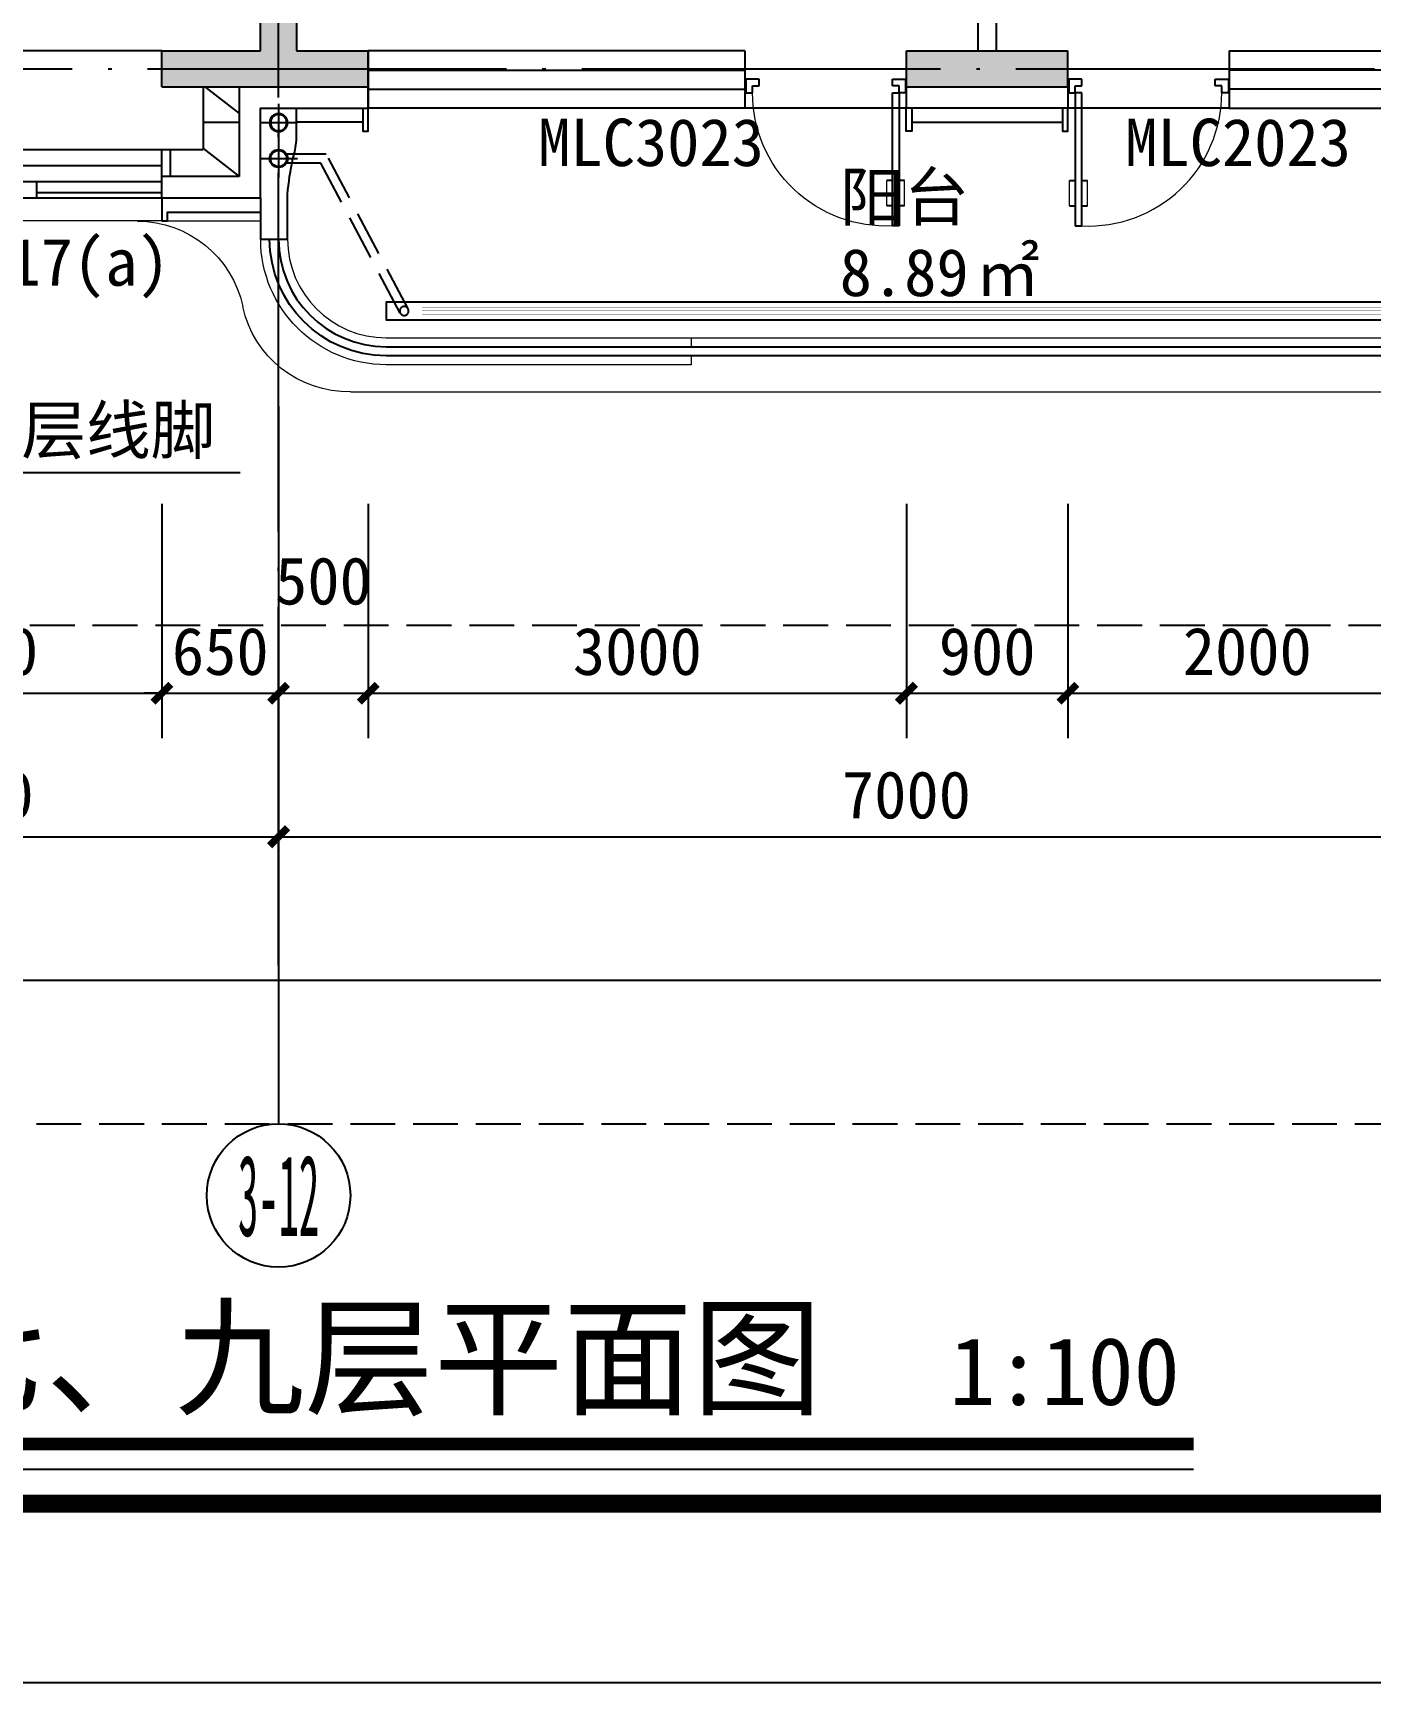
# Model space of a CAD drawing. Extents: x -46233 to 84150, y 109350 to 390860.
# Drawn here: x 30784 to 38242, y 218800 to 228000 of the extents above; entities that cross this region are included whole.
import ezdxf
from ezdxf.enums import TextEntityAlignment as Align

# ---------------------------------------------------------------- set-up
doc = ezdxf.new("R2010")
doc.units = 0
doc.header["$LTSCALE"] = 1000
doc.header["$MEASUREMENT"] = 0
for name, pattern in [('3#-轴线$1$DOTE', [2.42, 2, -0.2, 0.02, -0.2]), ('3#楼J层线脚$0$DASH', [0.35, 0.25, -0.1]), ('3#楼J层线脚$0$DOTE', [2.42, 2, -0.2, 0.02, -0.2]), ('DASH', [0.35, 0.25, -0.1])]:
    doc.linetypes.add(name, pattern=pattern)
doc.layers.get('Defpoints').update_dxf_attribs({"color": 4, "linetype": 'DASH'})
for name, color, linetype in [('120-J-MC$0$A-ANNO-HATC-SOLD', 252, 'Continuous'), ('120-J-MC$0$A-COLU-CONC-HATC', 204, 'Continuous'), ('120-J-MC$0$A-DOOR', 51, 'Continuous'), ('120-J-MC$0$A-FLOR-HRAL', 71, 'Continuous'), ('120-J-MC$0$A-WALL-BLOK', 131, 'Continuous'), ('120-J-MC$0$A-WALL-CONC', 9, 'Continuous'), ('120-J-MC$0$A-WALL-INSL', 241, 'Continuous'), ('120-MC编号-奇反$0$$1$A-ANNO-TEXT', 255, 'Continuous'), ('120-墙体$0$120-墙体$0$A-COLU-CONC-HATC', 204, 'Continuous'), ('120-墙体$0$120-墙体$0$A-WALL-BLOK', 131, 'Continuous'), ('120-墙体$0$120-墙体$0$A-WALL-CONC', 9, 'Continuous'), ('3#-轴号$0$A-ANNO-AXIS-CIRC', 3, 'Continuous'), ('3#-轴号$0$A-ANNO-AXIS-TEXT', 7, 'Continuous'), ('3#-轴号$0$A-ANNO-DIMS', 3, 'Continuous'), ('3#-轴线$1$A-ANNO-DOTE', 10, '3#-轴线$1$DOTE'), ('3#楼J层线脚$0$A-00-HX-113-wall-01Y$0$HRAL', 31, 'Continuous'), ('3#楼J层线脚$0$A-00-HX-113-wall-01Y$0$SUPF', 151, 'Continuous'), ('3#楼J层线脚$0$A-FLOR-OVHD', 171, '3#楼J层线脚$0$DASH'), ('3#楼J层线脚$0$A-FLOR-UNDR', 177, 'Continuous'), ('3#楼J层线脚$0$bolibeiban剖', 4, 'Continuous'), ('A-ANNO-DIMS', 3, 'Continuous'), ('A-ANNO-NOTE', 3, 'Continuous'), ('A-ANNO-SYMB', 3, 'Continuous'), ('A-ANNO-TEXT', 255, 'Continuous'), ('A-DRAN-SYMB', 243, 'Continuous'), ('A-WALL-INSL', 241, 'Continuous'), ('A1-无手签$0$A-ANNO-TTLB', 7, 'Continuous'), ('AXIS_TEXT', 7, 'Continuous')]:
    doc.layers.add(name, color=color, linetype=linetype)
doc.layers.add('3#楼J层线脚$0$A-00-15-1#-PM-2F$0$00-装饰-看', color=46, linetype='Continuous', lineweight=5)
doc.layers.add('3#楼J层线脚$0$A-00-15-4#-PM-TF$0$00-装饰-看', color=46, linetype='Continuous', lineweight=5)
doc.styles.add('120-MC编号-奇反$0$Standard', font='')
doc.styles.add('3#-轴号$0$_TCH_AXIS', font='')
doc.styles.add('3#-轴号$0$_TCH_DIM_T3', font='')
doc.styles.add('_TCH_DIM', font='')
doc.styles.add('_TCH_DIM_T3', font='')
doc.styles.add('COMPLEX', font='COMPLEX')
doc.styles.get("Standard").update_dxf_attribs({"font": ''})
doc.styles.get('120-MC编号-奇反$0$Standard').set_extended_font_data('SimSun')
doc.styles.get('3#-轴号$0$_TCH_AXIS').set_extended_font_data('SimSun')
doc.styles.get('3#-轴号$0$_TCH_DIM_T3').set_extended_font_data('SimSun')
doc.styles.get('_TCH_DIM').set_extended_font_data('SimSun')
doc.styles.get('_TCH_DIM_T3').set_extended_font_data('SimSun')
doc.styles.get('Standard').set_extended_font_data('SimSun')
doc.dimstyles.new('3#-轴号$0$_TCH_ARCH&&100', dxfattribs={"dimtxt": 264.345992, "dimasz": 100, "dimexe": 250, "dimexo": 300, "dimgap": 100, "dimtad": 1, "dimdec": 0, "dimzin": 0, "dimdsep": 46, "dimtxsty": '3#-轴号$0$_TCH_DIM_T3', "dimblk": '3#-轴号$0$_ArchTick', "dimcen": 0.09, "dimclrt": 7, "dimazin": 2, "dimtfac": 1, "dimtdec": 0, "dimtix": 1, "dimtmove": 2, "dimatfit": 3, "dimfxl": 100, "dimtolj": 1, "dimtzin": 0, "dimarcsym": 0})
doc.dimstyles.new('_TCH_ARCH&&100', dxfattribs={"dimtxt": 264.345992, "dimasz": 100, "dimexe": 250, "dimexo": 300, "dimgap": 100, "dimtad": 1, "dimdec": 0, "dimzin": 0, "dimdsep": 46, "dimtxsty": '_TCH_DIM_T3', "dimblk": 'ARCHTICK', "dimcen": 0.09, "dimclrt": 7, "dimazin": 2, "dimtfac": 1, "dimtdec": 0, "dimtix": 1, "dimtmove": 2, "dimatfit": 3, "dimfxl": 100, "dimtolj": 1, "dimtzin": 0, "dimarcsym": 0})
pattern_1 = [(0, (0, 0), (0, 350), []), (37.875, (400, 0), (-169.615, 218.0767), []), (90, (400, 0), (-450, 3e-14), [])]

# ---------------------------------------------------------------- blocks, each defined once
blk = doc.blocks.new('120-J-MC$0$BGBFG')
at = {"layer": '120-J-MC$0$A-FLOR-HRAL'}
blk.add_lwpolyline([(0, 0), (700, 0), (700, -60), (0, -60)], close=True, dxfattribs=at)
blk.add_lwpolyline([(700, 0), (700, -90)], dxfattribs=at)
blk = doc.blocks.new('120-J-MC$0$$DorLib2D$00000009')
for p, q in [((0.413, 0.905), (0.413, 0.081)), ((0.454, 0.905), (0.413, 0.905)), ((0.454, 0.081), (0.454, 0.905)), ((0.413, 0.782), (0.378, 0.782)), ((0.489, 0.782), (0.454, 0.782)), ((0.413, 0.624), (0.378, 0.624)), ((0.489, 0.624), (0.454, 0.624)), ((-0.494, 0.081), (-0.453, 0.081)), ((-0.494, -0.002), (-0.494, 0.081)), ((-0.453, 0.081), (-0.453, 0.039)), ((-0.453, 0.039), (-0.412, 0.039)), ((-0.412, 0.039), (-0.412, -0.002)), ((0.413, 0.081), (0.454, 0.081)), ((0.454, 0.039), (0.413, 0.039)), ((0.413, 0.039), (0.413, -0.002)), ((0.495, 0.081), (0.454, 0.081)), ((0.454, 0.081), (0.454, 0.039)), ((0.495, -0.002), (0.495, 0.081)), ((-0.494, -0.002), (-0.494, -0.002)), ((-0.412, -0.002), (-0.494, -0.002)), ((0.413, -0.002), (0.495, -0.002)), ((0.495, -0.002), (0.495, -0.002))]:
    blk.add_line(p, q)
at = {"lineweight": 13}
for p, q in [((0.378, 0.782), (0.378, 0.624)), ((0.489, 0.782), (0.489, 0.624))]:
    blk.add_line(p, q, dxfattribs=at)
blk.add_arc((0.372, 0.082), 0.825, 87.134, 180.0717, dxfattribs=at)
blk = doc.blocks.new('120-J-MC$0$$TCHSYS$WIN2D')
for p, q in [((-0.5, 0.5), (0.5, 0.5)), ((-0.5, 0.5), (-0.5, -0.5)), ((0.5, 0.5), (0.5, -0.5)), ((0.5, 0.1667), (-0.5, 0.1667)), ((0.5, -0.1667), (-0.5, -0.1667)), ((-0.5, -0.5), (0.5, -0.5))]:
    blk.add_line(p, q)
blk = doc.blocks.new('120-J-MC')
at = {"layer": '120-J-MC$0$A-COLU-CONC-HATC'}
h = blk.add_hatch(dxfattribs=at)
h.set_pattern_fill('空心砖', color=256, scale=100, style=0)
h.set_pattern_definition(pattern_1)
h.paths.add_polyline_path([(-2430, -11200), (-2430, -11700), (-2230, -11550), (-2230, -11200)])
h = blk.add_hatch(dxfattribs=at)
h.set_pattern_fill('空心砖', color=256, scale=100, style=0)
h.set_pattern_definition(pattern_1)
h.paths.add_polyline_path([(-2430, -11700), (-2000, -11700), (-2000, -11550), (-2230, -11550)])
at = {"layer": '120-J-MC$0$A-ANNO-HATC-SOLD'}
blk.add_lwpolyline([(-2000, -11000), (100, -11000)], dxfattribs=at)
at = {"layer": '120-J-MC$0$A-DOOR'}
for p, q in [((-7950, -11320), (-7050, -11320)), ((-6150, -11320), (-5250, -11320))]:
    blk.add_line(p, q, dxfattribs=at)
at = {"layer": '120-J-MC$0$A-WALL-BLOK'}
for p, q in [((-2430, -11200), (-2430, -11700)), ((-2230, -11200), (-2430, -11200)), ((-2230, -11200), (-2230, -11550)), ((-2000, -11550), (-2230, -11550)), ((-2000, -11700), (-2000, -11550)), ((-2430, -11700), (-2000, -11700))]:
    blk.add_line(p, q, dxfattribs=at)
at = {"layer": '120-J-MC$0$A-WALL-CONC'}
for p, q in [((-7050, -11200), (-7050, -11000)), ((-6150, -11200), (-6150, -11000)), ((-3150, -11200), (-3150, -11000))]:
    blk.add_line(p, q, dxfattribs=at)
at = {"layer": '120-J-MC$0$A-WALL-INSL'}
for q in [(-2000, -11700), (-2430, -11820)]:
    blk.add_line((-2000, -11820), q, dxfattribs=at)
for points in [[(-7050, -11200), (-7050, -11320), (-6150, -11320), (-6150, -11200)], [(-2430, -11820), (-2550, -11820), (-2550, -11320), (-3150, -11320), (-3150, -11200)]]:
    blk.add_lwpolyline(points, dxfattribs=at)
blk.add_blockref('120-J-MC$0$BGBFG', (-2000, -11730))
at = {"layer": '120-J-MC$0$A-DOOR', "zscale": 320}
for name, p, xscale, yscale in [('120-J-MC$0$$TCHSYS$WIN2D', (-8500, -11160), -1100.000000000146, 320), ('120-J-MC$0$$TCHSYS$WIN2D', (-4200, -11160), 2100.000000000513, 320), ('120-J-MC$0$$DorLib2D$00000009', (-7500, -11160), 900, -900), ('120-J-MC$0$$DorLib2D$00000009', (-5700, -11160), -900, -900)]:
    blk.add_blockref(name, p, dxfattribs=dict(at, xscale=xscale, yscale=yscale))
at = {"layer": '120-J-MC$0$A-DOOR', "xscale": 2100, "yscale": 270, "zscale": 270, "rotation": 180}
blk.add_blockref('120-J-MC$0$$TCHSYS$WIN2D', (-950, -11685), dxfattribs=at)
blk = doc.blocks.new('120-墙体')
at = {"layer": '120-墙体$0$120-墙体$0$A-COLU-CONC-HATC'}
for points in [[(-2550, -11000), (-2550, -8000), (-2750, -8000), (-2750, -11000), (-2650, -11066.7)], [(-6600, -11200), (-6600, -11000), (-7050, -11000), (-7050, -11200)], [(-6150, -11000), (-6600, -11000), (-6600, -11200), (-6150, -11200)], [(-2650, -11066.7), (-2750, -11000), (-3150, -11000), (-3150, -11200), (-2650, -11200)], [(-2000, -11000), (-2550, -11000), (-2650, -11066.7), (-2650, -11200), (-2000, -11200)]]:
    blk.add_hatch(color=256, dxfattribs=at).paths.add_polyline_path(points)
at = {"layer": '120-墙体$0$120-墙体$0$A-WALL-BLOK'}
for p, q in [((-6650, -7750), (-6650, -11000)), ((-6550, -11000), (-6550, -7750))]:
    blk.add_line(p, q, dxfattribs=at)
at = {"layer": '120-墙体$0$120-墙体$0$A-WALL-CONC'}
for p, q in [((-2750, -8000), (-2750, -11000)), ((-2550, -11000), (-2550, -8000)), ((-6600, -11000), (-7050, -11000)), ((-7050, -11200), (-7050, -11000)), ((-6150, -11000), (-6600, -11000)), ((-6150, -11200), (-6150, -11000)), ((-2750, -11000), (-3150, -11000)), ((-3150, -11200), (-3150, -11000)), ((-2000, -11000), (-2550, -11000)), ((-2000, -11200), (-2000, -11000)), ((-6600, -11200), (-7050, -11200)), ((-6150, -11200), (-6600, -11200)), ((-2650, -11200), (-3150, -11200)), ((-2000, -11200), (-2650, -11200))]:
    blk.add_line(p, q, dxfattribs=at)
blk = doc.blocks.new('3#-标准层')
at = {"xscale": -1}
blk.add_blockref('120-墙体', (21700, 0), dxfattribs=at)
blk = doc.blocks.new('3#-轴线')
at = {"layer": '3#-轴线$1$A-ANNO-DOTE'}
for points in [[(24350, -16100), (24350, -3200)], [(-3000, -11100), (45757.3, -11100)]]:
    blk.add_lwpolyline(points, dxfattribs=at)
blk = doc.blocks.new('_AXISO')
blk.add_circle((0, 0), 0.5)
at = {"layer": 'AXIS_TEXT', "style": 'COMPLEX', "width": 1.041667}
blk.add_attdef('A', text='', height=0.56, dxfattribs=at).set_placement((-0.25, -0.28), (0.25, -0.28), align=Align.FIT)
blk = doc.blocks.new('3#-轴号$0$_ArchTick')
at = {"color": 0, "linetype": 'ByBlock', "const_width": 0.4}
blk.add_lwpolyline([(-0.5, -0.5), (0.5, 0.5)], dxfattribs=at)
blk = doc.blocks.new('*D801')
at = {"layer": '3#-轴号$0$A-ANNO-DIMS', "color": 0, "lineweight": -2, "transparency": 16777216}
for p, q in [((20900, -15881.5), (20900, -16631.5)), ((24350, -15881.5), (24350, -16631.5)), ((20900, -16381.5), (24350, -16381.5))]:
    blk.add_line(p, q, dxfattribs=at)
at = {"layer": 'Defpoints', "color": 0, "transparency": 16777216}
for p in [(20900, -15581.5), (24350, -15581.5), (24350, -16381.5)]:
    blk.add_point(p, dxfattribs=at)
at = {"layer": '3#-轴号$0$A-ANNO-DIMS', "color": 0, "lineweight": -2, "transparency": 16777216, "xscale": 100, "yscale": 100, "zscale": 100, "rotation": 180}
blk.add_blockref('3#-轴号$0$_ArchTick', (20900, -16381.5), dxfattribs=at)
at = {"layer": '3#-轴号$0$A-ANNO-DIMS', "color": 0, "lineweight": -2, "transparency": 16777216, "xscale": 100, "yscale": 100, "zscale": 100}
blk.add_blockref('3#-轴号$0$_ArchTick', (24350, -16381.5), dxfattribs=at)
at = {"layer": '3#-轴号$0$A-ANNO-DIMS', "color": 7, "transparency": 16777216, "insert": (22625, -16149.3), "char_height": 264.35, "attachment_point": 5, "style": '3#-轴号$0$_TCH_DIM_T3'}
blk.add_mtext('\\A1;3450', dxfattribs=at)
blk = doc.blocks.new('*D802')
at = {"layer": '3#-轴号$0$A-ANNO-DIMS', "color": 0, "lineweight": -2, "transparency": 16777216}
for p, q in [((24350, -15881.5), (24350, -16631.5)), ((31350, -15881.5), (31350, -16631.5)), ((24350, -16381.5), (31350, -16381.5))]:
    blk.add_line(p, q, dxfattribs=at)
at = {"layer": 'Defpoints', "color": 0, "transparency": 16777216}
for p in [(24350, -15581.5), (31350, -15581.5), (31350, -16381.5)]:
    blk.add_point(p, dxfattribs=at)
at = {"layer": '3#-轴号$0$A-ANNO-DIMS', "color": 0, "lineweight": -2, "transparency": 16777216, "xscale": 100, "yscale": 100, "zscale": 100, "rotation": 180}
blk.add_blockref('3#-轴号$0$_ArchTick', (24350, -16381.5), dxfattribs=at)
at = {"layer": '3#-轴号$0$A-ANNO-DIMS', "color": 0, "lineweight": -2, "transparency": 16777216, "xscale": 100, "yscale": 100, "zscale": 100}
blk.add_blockref('3#-轴号$0$_ArchTick', (31350, -16381.5), dxfattribs=at)
at = {"layer": '3#-轴号$0$A-ANNO-DIMS', "color": 7, "transparency": 16777216, "insert": (27850, -16149.3), "char_height": 264.35, "attachment_point": 5, "style": '3#-轴号$0$_TCH_DIM_T3'}
blk.add_mtext('\\A1;7000', dxfattribs=at)
blk = doc.blocks.new('YTHYTJYUJ')
at = {"layer": 'A-ANNO-TEXT'}
blk.add_text('阳台', height=264.35, dxfattribs=at).set_placement((27477.9, -845.5))
at = {"layer": 'Defpoints'}
for s, height, p in [('8.89', 264.35, (27477.9, -1267)), ('㎡', 264.3, (28234, -1267))]:
    blk.add_text(s, height=height, dxfattribs=at).set_placement(p)
blk = doc.blocks.new('120-MC编号-奇反')
at = {"layer": '120-MC编号-奇反$0$$1$A-ANNO-TEXT', "color": 2, "style": '120-MC编号-奇反$0$Standard'}
for s, p in [('MLC3023', (-5553.2, -4542.1, 0)), ('MLC2023', (-2280.7, -4542.1, 0)), ('C2117(a)', (-9045.9, -5208.9, 0))]:
    blk.add_text(s, height=264.35, dxfattribs=at).set_placement(p)
blk = doc.blocks.new('*U242')
at = {"layer": '3#楼J层线脚$0$A-FLOR-UNDR'}
blk.add_lwpolyline([(0, 0), (6299.8, 0), (6299.8, -100), (0, -100)], close=True, dxfattribs=at)
at = {"layer": '3#楼J层线脚$0$A-FLOR-UNDR', "const_width": 2}
for points in [[(200, -30), (6099.8, -30)], [(200, -50), (6099.8, -50)], [(6099.8, -70), (200, -70)]]:
    blk.add_lwpolyline(points, dxfattribs=at)
blk = doc.blocks.new('3#楼J层线脚')
at = {"layer": '3#楼J层线脚$0$A-00-15-1#-PM-2F$0$00-装饰-看', "linetype": 'ByBlock'}
for p, q in [((4700.1, -5500.1), (4700.1, -5550.1)), ((4700.1, -5600.1), (4700.1, -5649.8)), ((6598.2, -5799.9), (0.3, -5800.1))]:
    blk.add_line(p, q, dxfattribs=at)
for points in [[(6949.9, -4949.6, -0.414206), (6399.9, -5499.6), (100.1, -5500.1)], [(4700.1, -5649.8), (6399.9, -5649.6, 0.413989), (7099.9, -4950.1)]]:
    blk.add_lwpolyline(points, format="xyb", dxfattribs=at)
for centre, radius, start, end in [((7786.7, -5449.6), 600, 89.99999, 167.97517), ((6612.2, -5199.1), 601, 268.66625, 347.94156)]:
    blk.add_arc(centre, radius, start, end, dxfattribs=at)
at = {"layer": '3#楼J层线脚$0$A-00-15-4#-PM-TF$0$00-装饰-看', "color": 251}
for points in [[(7620.2, -4848.2), (7099.8, -4848.2)], [(7650.2, -4848.2), (9750, -4848.2)]]:
    blk.add_lwpolyline(points, dxfattribs=at)
at = {"layer": '3#楼J层线脚$0$A-00-HX-113-wall-01Y$0$HRAL'}
for points in [[(2630.7, -4220), (2630.7, -4348.1), (2600.7, -4348.1), (2600.7, -4220)], [(3470.8, -4220), (3470.8, -4348.1), (3500.8, -4348.1), (3500.8, -4220)], [(6530.4, -4220), (6530.4, -4348.1), (6500.4, -4348.1), (6500.4, -4220)], [(7650.2, -4718.2), (7650.2, -4848.2), (7620.2, -4848.2), (7620.2, -4848.2), (7620.2, -4798.2), (7099.8, -4798.2)]]:
    blk.add_lwpolyline(points, dxfattribs=at)
blk.add_lwpolyline([(7100, -4720), (7100, -4950.1), (6950, -4950.1), (6950, -4700, 0.033286), (6920, -4500, -0.049908), (6900, -4400), (6900, -4222)], format="xyb", dxfattribs=at)
at = {"layer": '3#楼J层线脚$0$A-00-HX-113-wall-01Y$0$SUPF'}
for points in [[(0.2, -5600.1), (6399.9, -5599.6, 0.414206), (7049.9, -4949.6), (7049.9, -4949.6), (7049.9, -4949.6)], [(6999.9, -4949.6), (6999.9, -4949.6), (6999.9, -4949.6, -0.414206), (6399.9, -5549.6), (0.2, -5550.1)]]:
    blk.add_lwpolyline(points, format="xyb", dxfattribs=at)
at = {"layer": '3#楼J层线脚$0$A-FLOR-OVHD'}
for points in [[(6277.8, -5338.3), (6734.3, -4475), (6956.7, -4475)], [(6322, -5361.7), (6764.5, -4525), (6956.7, -4525)]]:
    blk.add_lwpolyline(points, dxfattribs=at)
blk.add_circle((6299.9, -5350), 25, dxfattribs=at)
at = {"layer": '3#楼J层线脚$0$bolibeiban剖'}
for points in [[(3470.8, -4298.1), (2630.7, -4298)], [(6530.4, -4298.1), (6900, -4298.1)]]:
    blk.add_lwpolyline(points, dxfattribs=at)
at = {"linetype": '3#楼J层线脚$0$DOTE'}
blk.add_blockref('*U242', (100.1, -5300), dxfattribs=at)
blk = doc.blocks.new('YSG-T')
at = {"layer": 'A-DRAN-SYMB', "color": 1}
for p, q in [((0, 105), (0, -105)), ((-105, 0), (105, 0))]:
    blk.add_line(p, q, dxfattribs=at)
for radius in [50, 45]:
    blk.add_circle((0, 0), radius, dxfattribs=at)
blk = doc.blocks.new('VFDCV DF')
at = {"xscale": -1}
blk.add_blockref('YSG-T', (7000, -4500), dxfattribs=at)
blk = doc.blocks.new('雨水管')
at = {"layer": 'A-DRAN-SYMB'}
for p, q in [((100, 105), (100, -105)), ((-5, 0), (205, 0))]:
    blk.add_line(p, q, dxfattribs=at)
for radius in [50, 45]:
    blk.add_circle((100, 0), radius, dxfattribs=at)
blk = doc.blocks.new('YHHYTG')
blk.add_blockref('雨水管', (6900, -4300))
blk = doc.blocks.new('vgfrtvgf')
blk.add_blockref('VFDCV DF', (0, 0))
at = {"layer": 'A-WALL-INSL'}
blk.add_blockref('YHHYTG', (0, 0), dxfattribs=at)
blk = doc.blocks.new('_ArchTick')
at = {"color": 0, "linetype": 'ByBlock', "const_width": 0.4}
blk.add_lwpolyline([(-0.5, -0.5), (0.5, 0.5)], dxfattribs=at)
blk = doc.blocks.new('*D321')
at = {"layer": 'A-ANNO-DIMS', "color": 0, "linetype": 'DASH', "lineweight": -2, "transparency": 16777216}
for p, q in [((28702.7, 222952), (28702.7, 221668.5)), ((49602.7, 222952), (49602.7, 221668.5)), ((28702.7, 221918.5), (49602.7, 221918.5))]:
    blk.add_line(p, q, dxfattribs=at)
at = {"layer": 'Defpoints', "color": 0, "linetype": 'DASH', "transparency": 16777216}
for p in [(28702.7, 223252), (49602.7, 223252), (49602.7, 221918.5)]:
    blk.add_point(p, dxfattribs=at)
at = {"layer": 'A-ANNO-DIMS', "color": 0, "linetype": 'DASH', "lineweight": -2, "transparency": 16777216, "xscale": 100, "yscale": 100, "zscale": 100, "rotation": 180}
blk.add_blockref('_ArchTick', (28702.7, 221918.5), dxfattribs=at)
at = {"layer": 'A-ANNO-DIMS', "color": 0, "linetype": 'DASH', "lineweight": -2, "transparency": 16777216, "xscale": 100, "yscale": 100, "zscale": 100}
blk.add_blockref('_ArchTick', (49602.7, 221918.5), dxfattribs=at)
at = {"layer": 'A-ANNO-DIMS', "color": 7, "linetype": 'DASH', "transparency": 16777216, "insert": (39152.7, 222192.7), "char_height": 264.35, "attachment_point": 5, "style": '_TCH_DIM_T3'}
blk.add_mtext('\\A1;一单元', dxfattribs=at)
blk = doc.blocks.new('*D598')
at = {"layer": 'A-ANNO-DIMS', "color": 0, "lineweight": -2, "transparency": 16777216}
for p, q in [((7602.7, 225374.2), (7602.7, 222468.5)), ((49802.7, 225374.2), (49802.7, 222468.5)), ((7602.7, 222718.5), (49802.7, 222718.5))]:
    blk.add_line(p, q, dxfattribs=at)
at = {"layer": 'Defpoints', "color": 0, "transparency": 16777216}
for p in [(7602.7, 225674.2), (49802.7, 225674.2), (49802.7, 222718.5)]:
    blk.add_point(p, dxfattribs=at)
at = {"layer": 'A-ANNO-DIMS', "color": 0, "lineweight": -2, "transparency": 16777216, "xscale": 100, "yscale": 100, "zscale": 100, "rotation": 180}
blk.add_blockref('_ArchTick', (7602.7, 222718.5), dxfattribs=at)
at = {"layer": 'A-ANNO-DIMS', "color": 0, "lineweight": -2, "transparency": 16777216, "xscale": 100, "yscale": 100, "zscale": 100}
blk.add_blockref('_ArchTick', (49802.7, 222718.5), dxfattribs=at)
at = {"layer": 'A-ANNO-DIMS', "color": 7, "transparency": 16777216, "insert": (28702.7, 222950.7), "char_height": 264.35, "attachment_point": 5, "style": '_TCH_DIM_T3'}
blk.add_mtext('\\A1;42200', dxfattribs=at)
blk = doc.blocks.new('*D616')
at = {"layer": 'A-ANNO-DIMS', "color": 0, "lineweight": -2, "transparency": 16777216}
for p, q in [((29402.7, 225374.2), (29402.7, 224068.5)), ((31502.7, 225374.2), (31502.7, 224068.5)), ((29402.7, 224318.5), (31502.7, 224318.5))]:
    blk.add_line(p, q, dxfattribs=at)
at = {"layer": 'Defpoints', "color": 0, "transparency": 16777216}
for p in [(29402.7, 225674.2), (31502.7, 225674.2), (31502.7, 224318.5)]:
    blk.add_point(p, dxfattribs=at)
at = {"layer": 'A-ANNO-DIMS', "color": 0, "lineweight": -2, "transparency": 16777216, "xscale": 100, "yscale": 100, "zscale": 100, "rotation": 180}
blk.add_blockref('_ArchTick', (29402.7, 224318.5), dxfattribs=at)
at = {"layer": 'A-ANNO-DIMS', "color": 0, "lineweight": -2, "transparency": 16777216, "xscale": 100, "yscale": 100, "zscale": 100}
blk.add_blockref('_ArchTick', (31502.7, 224318.5), dxfattribs=at)
at = {"layer": 'A-ANNO-DIMS', "color": 7, "transparency": 16777216, "insert": (30452.7, 224550.7), "char_height": 264.35, "attachment_point": 5, "style": '_TCH_DIM_T3'}
blk.add_mtext('\\A1;2100', dxfattribs=at)
blk = doc.blocks.new('*D617')
at = {"layer": 'A-ANNO-DIMS', "color": 0, "lineweight": -2, "transparency": 16777216}
for p, q in [((31502.7, 225374.2), (31502.7, 224068.5)), ((32152.7, 225374.2), (32152.7, 224068.5)), ((31502.7, 224318.5), (31402.7, 224318.5)), ((31502.7, 224318.5), (32152.7, 224318.5)), ((32152.7, 224318.5), (32252.7, 224318.5))]:
    blk.add_line(p, q, dxfattribs=at)
at = {"layer": 'Defpoints', "color": 0, "transparency": 16777216}
for p in [(31502.7, 225674.2), (32152.7, 225674.2), (32152.7, 224318.5)]:
    blk.add_point(p, dxfattribs=at)
at = {"layer": 'A-ANNO-DIMS', "color": 0, "lineweight": -2, "transparency": 16777216, "xscale": 100, "yscale": 100, "zscale": 100}
blk.add_blockref('_ArchTick', (31502.7, 224318.5), dxfattribs=at)
at = {"layer": 'A-ANNO-DIMS', "color": 0, "lineweight": -2, "transparency": 16777216, "xscale": 100, "yscale": 100, "zscale": 100, "rotation": 180}
blk.add_blockref('_ArchTick', (32152.7, 224318.5), dxfattribs=at)
at = {"layer": 'A-ANNO-DIMS', "color": 7, "transparency": 16777216, "insert": (31827.7, 224550.7), "char_height": 264.35, "attachment_point": 5, "style": '_TCH_DIM_T3'}
blk.add_mtext('\\A1;650', dxfattribs=at)
blk = doc.blocks.new('*D618')
at = {"layer": 'A-ANNO-DIMS', "color": 0, "lineweight": -2, "transparency": 16777216}
for p, q in [((32152.7, 225374.2), (32152.7, 224068.5)), ((32652.7, 225374.2), (32652.7, 224068.5)), ((32152.7, 224318.5), (32652.7, 224318.5))]:
    blk.add_line(p, q, dxfattribs=at)
at = {"layer": 'Defpoints', "color": 0, "transparency": 16777216}
for p in [(32152.7, 225674.2), (32652.7, 225674.2), (32652.7, 224318.5)]:
    blk.add_point(p, dxfattribs=at)
at = {"layer": 'A-ANNO-DIMS', "color": 0, "lineweight": -2, "transparency": 16777216, "xscale": 100, "yscale": 100, "zscale": 100, "rotation": 180}
blk.add_blockref('_ArchTick', (32152.7, 224318.5), dxfattribs=at)
at = {"layer": 'A-ANNO-DIMS', "color": 0, "lineweight": -2, "transparency": 16777216, "xscale": 100, "yscale": 100, "zscale": 100}
blk.add_blockref('_ArchTick', (32652.7, 224318.5), dxfattribs=at)
at = {"layer": 'A-ANNO-DIMS', "color": 7, "transparency": 16777216, "insert": (32402.7, 224943.5), "char_height": 264.35, "attachment_point": 5, "style": '_TCH_DIM_T3'}
blk.add_mtext('\\A1;500', dxfattribs=at)
blk = doc.blocks.new('*D619')
at = {"layer": 'A-ANNO-DIMS', "color": 0, "lineweight": -2, "transparency": 16777216}
for p, q in [((32652.7, 225374.2), (32652.7, 224068.5)), ((35652.7, 225374.2), (35652.7, 224068.5)), ((32652.7, 224318.5), (35652.7, 224318.5))]:
    blk.add_line(p, q, dxfattribs=at)
at = {"layer": 'Defpoints', "color": 0, "transparency": 16777216}
for p in [(32652.7, 225674.2), (35652.7, 225674.2), (35652.7, 224318.5)]:
    blk.add_point(p, dxfattribs=at)
at = {"layer": 'A-ANNO-DIMS', "color": 0, "lineweight": -2, "transparency": 16777216, "xscale": 100, "yscale": 100, "zscale": 100, "rotation": 180}
blk.add_blockref('_ArchTick', (32652.7, 224318.5), dxfattribs=at)
at = {"layer": 'A-ANNO-DIMS', "color": 0, "lineweight": -2, "transparency": 16777216, "xscale": 100, "yscale": 100, "zscale": 100}
blk.add_blockref('_ArchTick', (35652.7, 224318.5), dxfattribs=at)
at = {"layer": 'A-ANNO-DIMS', "color": 7, "transparency": 16777216, "insert": (34152.7, 224550.7), "char_height": 264.35, "attachment_point": 5, "style": '_TCH_DIM_T3'}
blk.add_mtext('\\A1;3000', dxfattribs=at)
blk = doc.blocks.new('*D620')
at = {"layer": 'A-ANNO-DIMS', "color": 0, "lineweight": -2, "transparency": 16777216}
for p, q in [((35652.7, 225374.2), (35652.7, 224068.5)), ((36552.7, 225374.2), (36552.7, 224068.5)), ((35652.7, 224318.5), (36552.7, 224318.5))]:
    blk.add_line(p, q, dxfattribs=at)
at = {"layer": 'Defpoints', "color": 0, "transparency": 16777216}
for p in [(35652.7, 225674.2), (36552.7, 225674.2), (36552.7, 224318.5)]:
    blk.add_point(p, dxfattribs=at)
at = {"layer": 'A-ANNO-DIMS', "color": 0, "lineweight": -2, "transparency": 16777216, "xscale": 100, "yscale": 100, "zscale": 100, "rotation": 180}
blk.add_blockref('_ArchTick', (35652.7, 224318.5), dxfattribs=at)
at = {"layer": 'A-ANNO-DIMS', "color": 0, "lineweight": -2, "transparency": 16777216, "xscale": 100, "yscale": 100, "zscale": 100}
blk.add_blockref('_ArchTick', (36552.7, 224318.5), dxfattribs=at)
at = {"layer": 'A-ANNO-DIMS', "color": 7, "transparency": 16777216, "insert": (36102.7, 224550.7), "char_height": 264.35, "attachment_point": 5, "style": '_TCH_DIM_T3'}
blk.add_mtext('\\A1;900', dxfattribs=at)
blk = doc.blocks.new('*D621')
at = {"layer": 'A-ANNO-DIMS', "color": 0, "lineweight": -2, "transparency": 16777216}
for p, q in [((36552.7, 225374.2), (36552.7, 224068.5)), ((38552.7, 225374.2), (38552.7, 224068.5)), ((36552.7, 224318.5), (38552.7, 224318.5))]:
    blk.add_line(p, q, dxfattribs=at)
at = {"layer": 'Defpoints', "color": 0, "transparency": 16777216}
for p in [(36552.7, 225674.2), (38552.7, 225674.2), (38552.7, 224318.5)]:
    blk.add_point(p, dxfattribs=at)
at = {"layer": 'A-ANNO-DIMS', "color": 0, "lineweight": -2, "transparency": 16777216, "xscale": 100, "yscale": 100, "zscale": 100, "rotation": 180}
blk.add_blockref('_ArchTick', (36552.7, 224318.5), dxfattribs=at)
at = {"layer": 'A-ANNO-DIMS', "color": 0, "lineweight": -2, "transparency": 16777216, "xscale": 100, "yscale": 100, "zscale": 100}
blk.add_blockref('_ArchTick', (38552.7, 224318.5), dxfattribs=at)
at = {"layer": 'A-ANNO-DIMS', "color": 7, "transparency": 16777216, "insert": (37552.7, 224550.7), "char_height": 264.35, "attachment_point": 5, "style": '_TCH_DIM_T3'}
blk.add_mtext('\\A1;2000', dxfattribs=at)
blk = doc.blocks.new('3#-轴号')
at = {"layer": '3#-轴号$0$A-ANNO-AXIS-CIRC'}
blk.add_line((24350, -13981.5), (24350, -17981.5), dxfattribs=at)
at = {"layer": 'Defpoints'}
blk.add_lwpolyline([(-2360.1, 4492.7), (44213.5, 4492.7), (44213.5, -15203.4), (-2360.1, -15203.4)], close=True, dxfattribs=at)
at = {"layer": '3#-轴号$0$A-ANNO-AXIS-CIRC'}
ref = blk.add_blockref('_AXISO', (24350, -18381.5), dxfattribs=dict(at, xscale=800, yscale=800, zscale=800))
ref.add_attrib('A', '3-12', dxfattribs={"layer": '3#-轴号$0$A-ANNO-AXIS-TEXT', "height": 452.55, "style": '3#-轴号$0$_TCH_AXIS', "width": 0.349609}).set_placement((24123.7, -18607.8), (24576.3, -18607.8), align=Align.FIT)
at = {"layer": '3#-轴号$0$A-ANNO-DIMS'}
for p1, p2, picture, middle in [((20900, -15581.5), (24350, -15581.5), '*D801', (22625, -16149.3)), ((24350, -15581.5), (31350, -15581.5), '*D802', (27850, -16149.3))]:
    dim = blk.add_aligned_dim(p1=p1, p2=p2, distance=-800, dimstyle='3#-轴号$0$_TCH_ARCH&&100', dxfattribs=at)
    dim.commit()
    dim.dimension.update_dxf_attribs({"geometry": picture, "text_midpoint": middle})

msp = doc.modelspace()

# ---------------------------------------------------------------- linework, layer by layer
at = {"layer": 'A-ANNO-NOTE'}
msp.add_line((29505.7, 225549), (31938.3, 225549), dxfattribs=at)
at = {"layer": 'A-ANNO-SYMB', "const_width": 70}
msp.add_lwpolyline([(23846.5, 220133.2), (37253.5, 220133.2)], dxfattribs=at)
at = {"layer": 'A-ANNO-SYMB'}
msp.add_lwpolyline([(23846.5, 219993.2), (37253.5, 219993.2)], dxfattribs=at)
at = {"layer": 'A1-无手签$0$A-ANNO-TTLB'}
msp.add_lwpolyline([(0, 218800), (0, 278200), (84100, 278200), (84100, 218800)], close=True, dxfattribs=at)
at = {"layer": 'A1-无手签$0$A-ANNO-TTLB', "const_width": 100}
msp.add_lwpolyline([(2500, 219800), (83100, 219800), (83100, 277200), (2500, 277200)], close=True, dxfattribs=at)

# ---------------------------------------------------------------- block references
for name, p in [('3#-轴号', (7802.7, 239900)), ('3#-轴线', (7802.7, 238900)), ('3#-标准层', (7802.7, 238900)), ('120-MC编号-奇反', (39152.7, 231800)), ('YTHYTJYUJ', (7802.7, 227800))]:
    msp.add_blockref(name, p)
at = {"xscale": -1}
for name, p in [('3#楼J层线脚', (39152.7, 231800)), ('vgfrtvgf', (39152.7, 231800)), ('120-J-MC', (29502.7, 238900))]:
    msp.add_blockref(name, p, dxfattribs=at)

# ---------------------------------------------------------------- texts
at = {"layer": 'A-ANNO-TEXT', "color": 7, "style": '_TCH_DIM'}
msp.add_text('三层线脚', height=264.35, dxfattribs=at).set_placement((30357.9, 225654))
at = {"layer": 'A-ANNO-TEXT', "color": 7}
for s, height, p in [('三、五、七、九层平面图', 528.692, (27249.1, 220350)), ('1:100', 377.64, (35891.9, 220350))]:
    msp.add_text(s, height=height, dxfattribs=at).set_placement(p)

# ---------------------------------------------------------------- dimensions: what is measured, and where the dimension line sits
at = {"layer": 'A-ANNO-DIMS'}
for p1, p2, distance, picture, middle in [((7602.7, 225674.2), (49802.7, 225674.2), -2955.8, '*D598', (28702.7, 222950.7)), ((29402.7, 225674.2), (31502.7, 225674.2), -1355.8, '*D616', (30452.7, 224550.7)), ((31502.7, 225674.2), (32152.7, 225674.2), -1355.8, '*D617', (31827.7, 224550.7)), ((32652.7, 225674.2), (35652.7, 225674.2), -1355.8, '*D619', (34152.7, 224550.7)), ((35652.7, 225674.2), (36552.7, 225674.2), -1355.8, '*D620', (36102.7, 224550.7)), ((36552.7, 225674.2), (38552.7, 225674.2), -1355.8, '*D621', (37552.7, 224550.7))]:
    dim = msp.add_aligned_dim(p1=p1, p2=p2, distance=distance, dimstyle='_TCH_ARCH&&100', dxfattribs=at)
    dim.commit()
    dim.dimension.update_dxf_attribs({"geometry": picture, "text_midpoint": middle})
dim = msp.add_linear_dim(base=(32652.7, 224318.5), p1=(32152.7, 225674.2), p2=(32652.7, 225674.2), angle=0, dimstyle='_TCH_ARCH&&100', dxfattribs=at)
dim.commit()
dim.dimension.update_dxf_attribs({"geometry": '*D618', "text_midpoint": (32402.7, 224943.5), "dimtype": 129})
at = {"layer": 'A-ANNO-DIMS', "linetype": 'DASH'}
dim = msp.add_aligned_dim(p1=(28702.7, 223252), p2=(49602.7, 223252), distance=-1333.5, text='一单元', dimstyle='_TCH_ARCH&&100', dxfattribs=at)
dim.commit()
dim.dimension.update_dxf_attribs({"geometry": '*D321', "text_midpoint": (39152.7, 222192.7)})

doc.saveas('drawing.dxf')
